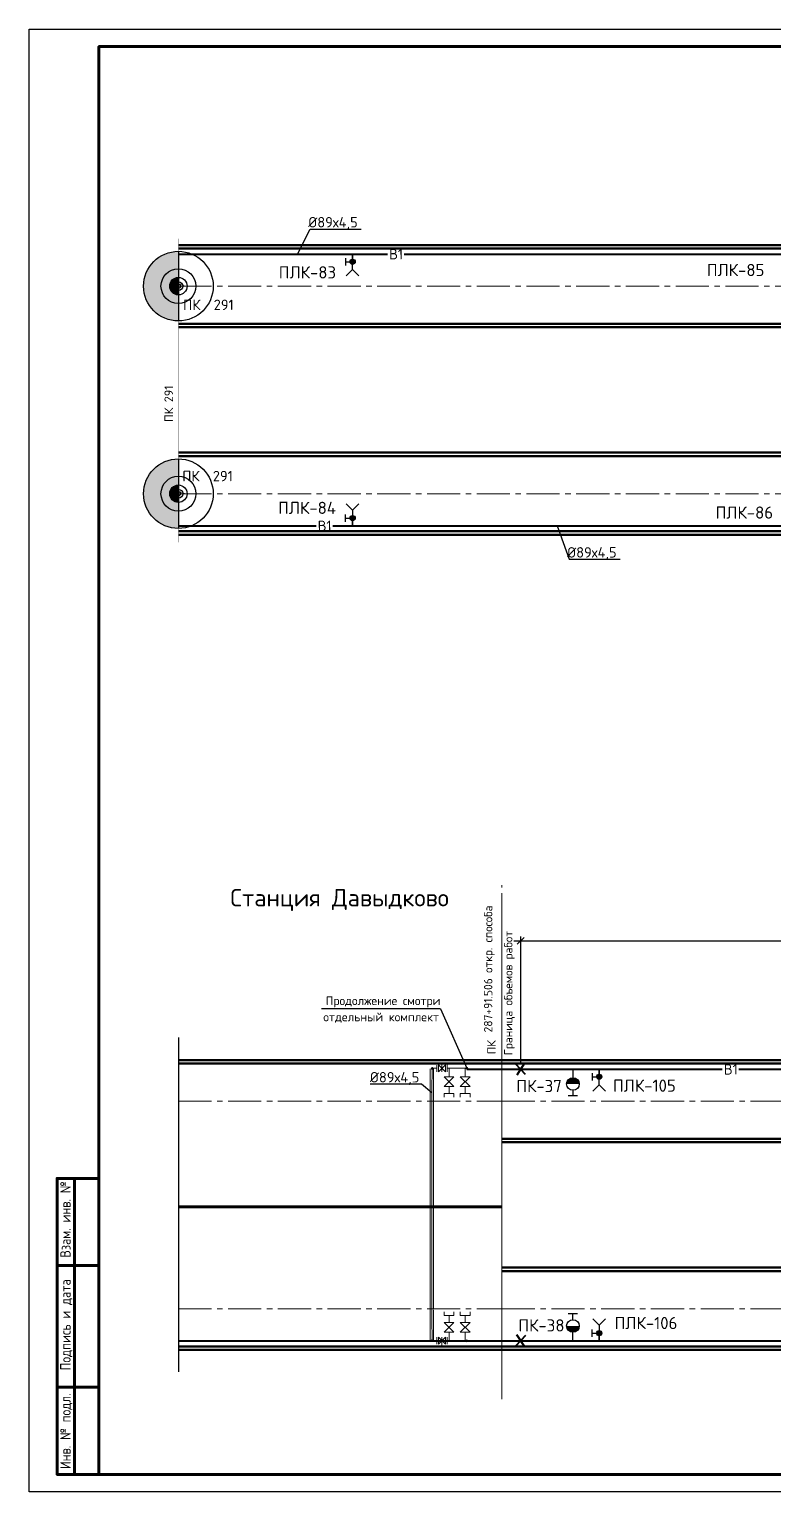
# Paper-space layout 'л2-л8' of a CAD drawing. Header units: millimetres. Extents: x 10032 to 18918, y -3051 to 627.
# Drawn here: x 10041.8 to 10255.7, y -2094.3 to -1674.3 of the extents above; entities that cross this region are included whole.
import ezdxf
from ezdxf.enums import TextEntityAlignment as Align

# ---------------------------------------------------------------- set-up
doc = ezdxf.new("R2010")
doc.units = ezdxf.units.MM
doc.header["$LTSCALE"] = 0.5
for name, pattern in [('CENTER', [2, 1.25, -0.25, 0.25, -0.25]), ('CENTER2', [28.575, 19.05, -3.175, 3.175, -3.175]), ('Геоподоснова$0$12_5020Ж$0${ Cable   Tele }', [0])]:
    doc.linetypes.add(name, pattern=pattern)
for name, color, linetype in [('0 @ 1', 7, 'Continuous'), ('1_NADPIS', 7, 'Continuous'), ('FORMAT', 7, 'Continuous'), ('NADPISI', 110, 'Continuous'), ('ВК_надписи', 7, 'Continuous'), ('ВК_сети', 4, 'Continuous'), ('ГТ_ПК', 2, 'Continuous'), ('ГТ_ПК @ 0.25', 2, 'Continuous'), ('ГТ_ПК @ 0.5', 2, 'Continuous'), ('ГТ_ПК @ 1', 2, 'Continuous'), ('ГТ_ПК @ 2', 2, 'Continuous'), ('ГТ_ПК @ 4', 2, 'Continuous')]:
    doc.layers.add(name, color=color, linetype=linetype)
for name, color, linetype, lineweight in [('1_PK500', 5, 'Continuous', 35), ('3_Формат', 4, 'Continuous', 60), ('А_Дизайн', 16, 'Continuous', 20), ('А_Конструкции', 4, 'Continuous', 50), ('А_Текст', 255, 'Continuous', 20), ('АР_Оси', 242, 'CENTER2', 18), ('Сети ВК', 4, 'Continuous', 20)]:
    doc.layers.add(name, color=color, linetype=linetype, lineweight=lineweight)
doc.styles.add('RS-30-06', font='romans.shx', dxfattribs={"width": 0.6, "height": 3})
doc.styles.add('ММП', font='isocpeur.ttf', dxfattribs={"width": 0.9})
doc.styles.add('Стандарт ММП', font='isocpeur.ttf')
doc.dimstyles.new('M200$0', dxfattribs={"dimscale": 0, "dimtxt": 3, "dimasz": 2, "dimexe": 1.2, "dimexo": 1.5, "dimgap": 1.2, "dimtad": 1, "dimdec": 0, "dimlfac": 200, "dimrnd": 1, "dimzin": 0, "dimdsep": 46, "dimtxsty": 'RS-30-06', "dimblk1": 'OBLIQUE', "dimblk2": 'OBLIQUE', "dimsah": 1, "dimcen": 2.5, "dimdle": 2, "dimclrt": 9, "dimadec": 0, "dimazin": 0, "dimtfac": 1, "dimtdec": 0, "dimtmove": 2, "dimatfit": 3, "dimldrblk": 'OBLIQUE', "dimfxl": 1.2, "dimtolj": 1, "dimtzin": 0, "dimarcsym": 0})

# ---------------------------------------------------------------- blocks, each defined once
blk = doc.blocks.new('ПК')
at = {"layer": 'ГТ_ПК'}
blk.add_hatch(color=0, dxfattribs=at).paths.add_polyline_path([(0, -2.5, 0.414214), (2.5, 0, 0.414214), (0, 2.5)])
at = {"layer": 'ГТ_ПК', "color": 0}
blk.add_line((0, -2.5), (0, 2.5), dxfattribs=at)
blk.add_circle((0, 0), 2.5, dxfattribs=at)
blk = doc.blocks.new('*U501')
at = {"layer": 'ГТ_ПК @ 0.25', "extrusion": (9.32183e-09, 7.72587e-22, 1), "xscale": 0.2500000000000059, "yscale": 0.2500000000000053, "zscale": 0.2500000000000053, "rotation": 180}
blk.add_blockref('ПК', (10084.61, -1748.1, 0), dxfattribs=at)
at = {"layer": 'ГТ_ПК @ 0.5', "extrusion": (9.32183e-09, 7.72587e-22, 1), "xscale": 0.5000000000000185, "yscale": 0.5000000000000173, "zscale": 0.5000000000000173, "rotation": 180}
blk.add_blockref('ПК', (10084.61, -1748.1, 0), dxfattribs=at)
at = {"layer": 'ГТ_ПК @ 1', "extrusion": (9.32183e-09, 7.72587e-22, 1), "rotation": 179.9999999999641}
blk.add_blockref('ПК', (10084.61, -1748.1, 0), dxfattribs=at)
at = {"layer": 'ГТ_ПК @ 2', "extrusion": (9.32183e-09, 7.72587e-22, 1), "xscale": 2.000000000000074, "yscale": 2.000000000000069, "zscale": 2.000000000000069, "rotation": 180}
blk.add_blockref('ПК', (10084.61, -1748.1, 0), dxfattribs=at)
at = {"layer": 'ГТ_ПК @ 4', "extrusion": (9.32183e-09, 7.72587e-22, 1), "xscale": 4.000000000000095, "yscale": 4.000000000000085, "zscale": 4.000000000000085, "rotation": 180}
blk.add_blockref('ПК', (10084.61, -1748.1, 0), dxfattribs=at)
blk = doc.blocks.new('*U504')
at = {"layer": 'ГТ_ПК @ 0.25', "extrusion": (9.32183e-09, 7.72587e-22, 1), "xscale": 0.2500000000000059, "yscale": 0.2500000000000053, "zscale": 0.2500000000000053, "rotation": 180}
blk.add_blockref('ПК', (10084.61, -1807.7, 0), dxfattribs=at)
at = {"layer": 'ГТ_ПК @ 0.5', "extrusion": (9.32183e-09, 7.72587e-22, 1), "xscale": 0.5000000000000185, "yscale": 0.5000000000000173, "zscale": 0.5000000000000173, "rotation": 180}
blk.add_blockref('ПК', (10084.61, -1807.7, 0), dxfattribs=at)
at = {"layer": 'ГТ_ПК @ 1', "extrusion": (9.32183e-09, 7.72587e-22, 1), "rotation": 179.9999999999641}
blk.add_blockref('ПК', (10084.61, -1807.7, 0), dxfattribs=at)
at = {"layer": 'ГТ_ПК @ 2', "extrusion": (9.32183e-09, 7.72587e-22, 1), "xscale": 2.000000000000074, "yscale": 2.000000000000069, "zscale": 2.000000000000069, "rotation": 180}
blk.add_blockref('ПК', (10084.61, -1807.7, 0), dxfattribs=at)
at = {"layer": 'ГТ_ПК @ 4', "extrusion": (9.32183e-09, 7.72587e-22, 1), "xscale": 4.000000000000095, "yscale": 4.000000000000085, "zscale": 4.000000000000085, "rotation": 180}
blk.add_blockref('ПК', (10084.61, -1807.7, 0), dxfattribs=at)
blk = doc.blocks.new('A$C7E09144A')
at = {"layer": 'Сети ВК', "lineweight": 9}
h = blk.add_hatch(color=256, dxfattribs=at)
h.paths.add_polyline_path([(-20.04, -2.15, 0.414214), (-20.29, -2.4, 0.414214), (-20.04, -2.65)])
h.paths.add_polyline_path([(-20.04, -2.15), (-20.04, -2.65, 0.414214), (-19.79, -2.4, 0.414214)])
h = blk.add_hatch(color=256, dxfattribs=at)
h.paths.add_polyline_path([(-20.04, -80.79, -0.414214), (-20.29, -80.54, -0.414214), (-20.04, -80.29)])
h.paths.add_polyline_path([(-20.04, -80.79), (-20.04, -80.29, -0.414214), (-19.79, -80.54, -0.414214)])
at = {"layer": 'Defpoints', "color": 6, "ltscale": 0.125}
blk.add_line((-92.9, 6.51), (-92.9, -89.49), dxfattribs=at)
at = {"layer": 'Defpoints', "color": 6, "linetype": 'Continuous', "lineweight": 140}
blk.add_line((-92.9, -42.1), (0, -42.1), dxfattribs=at)
at = {"layer": 'NADPISI', "color": 5, "linetype": 'Геоподоснова$0$12_5020Ж$0${ Cable   Tele }', "ltscale": 0.5}
for q in [(-51.81, 14.71, 0), (-10.04, -2.35, 0)]:
    blk.add_line((-17.57, 14.71, 0), q, dxfattribs=at)
at = {"layer": 'А_Конструкции'}
for p, q in [((-92.9, 0), (0, 0)), ((-92.9, -1), (0, -1)), ((-92.9, -82.2), (0, -82.2)), ((-92.9, -83.2), (0, -83.2))]:
    blk.add_line(p, q, dxfattribs=at)
at = {"layer": 'АР_Оси', "color": 7}
for p, q in [((0, -97.36), (0, 39.47)), ((-92.9, -11.8), (0, -11.8)), ((-92.9, -71.4), (0, -71.4))]:
    blk.add_line(p, q, dxfattribs=at)
at = {"layer": 'ВК_надписи'}
for p, q in [((-37.83, -6.84, 0), (-23.07, -6.84, 0)), ((-23.07, -6.84, 0), (-20.1, -9.33, 0))]:
    blk.add_line(p, q, dxfattribs=at)
at = {"layer": 'ВК_сети', "color": 2, "lineweight": 40, "ltscale": 0.5, "elevation": 0}
for points in [[(-10.08, -2.61), (0, -2.61)], [(-92.9, -80.59), (0, -80.59)]]:
    blk.add_lwpolyline(points, dxfattribs=at)
at = {"layer": 'ВК_сети', "color": 1, "lineweight": 9, "ltscale": 0.5}
for centre in [(-10.04, -2.31), (-10.04, -80.63, 0)]:
    blk.add_circle(centre, 0.3, dxfattribs=at)
at = {"layer": 'Сети ВК', "color": 5, "linetype": 'Continuous', "lineweight": 9, "ltscale": 0.3}
for p, q in [((-20.6, -71.75, 0), (-20.6, -2.49, 0)), ((-19.6, -71.4), (-19.6, -2.35, 0)), ((-18.7, -3.4, 0), (-18.7, -1.4, 0)), ((-16.2, -3.35, 0), (-18.2, -1.35, 0)), ((-16.2, -1.35, 0), (-18.2, -3.35, 0)), ((-18.2, -3.35, 0), (-18.2, -1.35, 0)), ((-17.2, -3.35, 0), (-17.2, -0.99, 0)), ((-16.2, -1.35, 0), (-16.2, -3.35, 0)), ((-15.7, -1.39, 0), (-15.7, -3.39, 0)), ((-16.54, -7.61, 0), (-13.74, -4.81, 0)), ((-13.74, -7.61, 0), (-16.54, -4.81, 0)), ((-16.54, -4.81, 0), (-13.74, -4.81, 0)), ((-13.74, -7.61, 0), (-16.54, -7.61, 0)), ((-11.91, -7.61, 0), (-9.11, -4.81, 0)), ((-9.11, -7.61, 0), (-11.91, -4.81, 0)), ((-11.91, -4.81, 0), (-9.11, -4.81, 0)), ((-9.11, -7.61, 0), (-11.91, -7.61, 0)), ((-13.74, -9.61, 0), (-16.54, -9.61, 0)), ((-16.54, -9.61, 0), (-16.54, -10.61, 0)), ((-13.74, -9.61, 0), (-13.74, -10.61, 0)), ((-9.11, -9.61, 0), (-11.91, -9.61, 0)), ((-11.91, -9.61, 0), (-11.91, -10.61, 0)), ((-9.11, -9.61, 0), (-9.11, -10.61, 0)), ((-20.6, -71.75, 0), (-20.6, -80.45, 0)), ((-19.6, -71.75, 0), (-19.6, -80.59, 0)), ((-16.54, -73.33, 0), (-16.54, -72.33, 0)), ((-13.74, -73.33, 0), (-16.54, -73.33, 0)), ((-16.54, -75.33, 0), (-13.74, -78.13, 0)), ((-13.74, -75.33, 0), (-16.54, -78.13, 0)), ((-13.74, -75.33, 0), (-16.54, -75.33, 0)), ((-13.74, -73.33, 0), (-13.74, -72.33, 0)), ((-11.91, -73.33, 0), (-11.91, -72.33, 0)), ((-9.11, -73.33, 0), (-11.91, -73.33, 0)), ((-11.91, -75.33, 0), (-9.11, -78.13, 0)), ((-9.11, -75.33, 0), (-11.91, -78.13, 0)), ((-9.11, -75.33, 0), (-11.91, -75.33, 0)), ((-9.11, -73.33, 0), (-9.11, -72.33, 0)), ((-18.7, -79.54, 0), (-18.7, -81.54, 0)), ((-16.2, -79.59, 0), (-18.2, -81.59, 0)), ((-16.2, -81.59, 0), (-18.2, -79.59, 0)), ((-18.2, -79.59, 0), (-18.2, -81.59, 0)), ((-17.2, -79.59, 0), (-17.2, -81.95, 0)), ((-16.54, -78.13, 0), (-13.74, -78.13, 0)), ((-16.2, -81.59, 0), (-16.2, -79.59, 0)), ((-15.7, -81.55, 0), (-15.7, -79.55, 0)), ((-11.91, -78.13, 0), (-9.11, -78.13, 0))]:
    blk.add_line(p, q, dxfattribs=at)
at = {"layer": 'Сети ВК', "lineweight": 9}
for p, q in [((-20.1, -2.35, 0), (-18.7, -2.35, 0)), ((-20.04, -2.4, 0), (-20.1, -8.71, 0)), ((-15.76, -2.35, 0), (-10.04, -2.35, 0)), ((-15.14, -2.35, 0), (-15.14, -4.81, 0)), ((-10.51, -2.35, 0), (-10.51, -4.81, 0)), ((-15.14, -7.61, 0), (-15.14, -9.61, 0)), ((-10.51, -7.61, 0), (-10.51, -9.61, 0)), ((-20.1, -8.71, 0), (-20.1, -71.75, 0)), ((-20.1, -74.23, 0), (-20.1, -71.75, 0)), ((-20.04, -80.54, 0), (-20.1, -74.23, 0)), ((-15.14, -75.33, 0), (-15.14, -73.33, 0)), ((-10.51, -75.33, 0), (-10.51, -73.33, 0)), ((-15.14, -80.59, 0), (-15.14, -78.13, 0)), ((-10.51, -80.59, 0), (-10.51, -78.13, 0)), ((-20.1, -80.59, 0), (-18.7, -80.59, 0)), ((-15.76, -80.59, 0), (-10.04, -80.59, 0))]:
    blk.add_line(p, q, dxfattribs=at)
for centre in [(-20.04, -2.4, 0), (-20.04, -80.54, 0)]:
    blk.add_circle(centre, 0.25, dxfattribs=at)
at = {"layer": '3_Формат', "color": 0, "lineweight": 50, "style": 'Стандарт ММП'}
blk.add_text('Станция Давыдково', height=5, dxfattribs=at).set_placement((-77.97, 44.15, 0))
at = {"layer": 'NADPISI', "color": 5, "linetype": 'CENTER', "ltscale": 0.5, "style": 'Стандарт ММП'}
for s, p in [('Продолжение смотри', (-50.57, 15.81, 0)), ('отдельный комплект', (-51.26, 11.14, 0))]:
    blk.add_text(s, height=2.5, dxfattribs=at).set_placement(p)
at = {"layer": 'А_Текст', "color": 0, "linetype": 'Continuous', "lineweight": 30, "style": 'Стандарт ММП'}
for s, p in [('287+91.506 откр. способа', (-2.71, 7.95, 0)), ('Граница объемов работ', (3.07, 1.4)), ('ПК ', (-1.76, 1.71, 0))]:
    blk.add_text(s, height=2.4, rotation=90, dxfattribs=at).set_placement(p)
at = {"layer": 'ВК_надписи', "style": 'Стандарт ММП'}
blk.add_text('%%C89х4,5', height=3, dxfattribs=at).set_placement((-37.89, -6.42, 0))
blk = doc.blocks.new('*U441')
at = {"layer": 'FORMAT', "color": 7, "lineweight": 25}
blk.add_lwpolyline([(0, 0), (0, 420), (2080, 420), (2080, 0), (0, 0)], dxfattribs=at)
at = {"layer": 'FORMAT', "color": 7, "lineweight": 60}
for points in [[(20, 5), (20, 415), (2075, 415), (2075, 5), (20, 5)], [(20, 5), (8, 5), (8, 90), (20, 90)], [(13, 5), (13, 90)], [(8, 65), (20, 65)], [(8, 30), (20, 30)]]:
    blk.add_lwpolyline(points, dxfattribs=at)
at = {"layer": 'FORMAT', "color": 7, "style": 'ММП', "width": 0.85}
for s, p in [('Взам. инв. №', (11.9, 67.22)), ('Подпись и дата', (11.9, 34.83))]:
    blk.add_text(s, height=3, rotation=90, dxfattribs=at).set_placement(p)
blk.add_text('Инв. № подл.', height=3, rotation=90, dxfattribs=at).set_placement((11.9, 17.38), align=Align.CENTER)
blk = doc.blocks.new('_Oblique')
at = {"linetype": 'ByBlock', "lineweight": 30}
blk.add_line((-0.5, -0.5), (0.5, 0.5), dxfattribs=at)
blk = doc.blocks.new('*D142')
at = {"layer": 'Defpoints', "color": 0, "lineweight": -2}
for p, q in [((10180.95, -1936.11), (10684.95, -1936.11)), ((10182.95, -1971.48), (10182.95, -1934.91)), ((10682.95, -1971.68), (10682.95, -1934.91))]:
    blk.add_line(p, q, dxfattribs=at)
at = {"layer": 'Defpoints', "color": 0, "linetype": 'Continuous', "lineweight": 30}
for p in [(10682.95, -1936.11), (10182.95, -1972.98, 0), (10682.95, -1973.18, 0)]:
    blk.add_point(p, dxfattribs=at)
at = {"layer": 'Defpoints', "color": 0, "linetype": 'Continuous', "lineweight": -2, "xscale": 2, "yscale": 2, "zscale": 2, "rotation": 180}
blk.add_blockref('_Oblique', (10182.95, -1936.11), dxfattribs=at)
at = {"layer": 'Defpoints', "color": 0, "linetype": 'Continuous', "lineweight": -2, "xscale": 2, "yscale": 2, "zscale": 2}
blk.add_blockref('_Oblique', (10682.95, -1936.11), dxfattribs=at)
at = {"layer": 'Defpoints', "color": 9, "linetype": 'Continuous', "lineweight": 30, "insert": (10432.95, -1933.41), "char_height": 3, "attachment_point": 5, "style": 'RS-30-06'}
blk.add_mtext('\\A1;100000', dxfattribs=at)

psp = doc.layouts.new('л2-л8')

# ---------------------------------------------------------------- hatches: boundary and pattern name
at = {"layer": 'ВК_сети', "ltscale": 0.5}
h = psp.add_hatch(color=5, dxfattribs=at)
h.paths.add_polyline_path([(10135.419, -1741.0925, 0.41421356), (10134.669, -1740.3425), (10134.669, -1741.0925)])
h.paths.add_polyline_path([(10135.419, -1741.0925), (10134.669, -1741.0925), (10134.669, -1741.8425, 0.41421356)])
h.paths.add_polyline_path([(10134.669, -1741.0925), (10134.669, -1740.3425, 0.58408052), (10134.0272, -1741.4805)])
h.paths.add_polyline_path([(10134.669, -1741.8425), (10134.669, -1741.0925), (10134.0272, -1741.4805, 0.26256208)])
h = psp.add_hatch(color=5, dxfattribs=at)
h.paths.add_polyline_path([(10135.419, -1741.0925, 0.41421356), (10134.669, -1740.3425), (10134.669, -1741.0925)])
h.paths.add_polyline_path([(10135.419, -1741.0925), (10134.669, -1741.0925), (10134.669, -1741.8425, 0.41421356)])
h.paths.add_polyline_path([(10134.669, -1741.0925), (10134.669, -1740.3425, 0.58408052), (10134.0272, -1741.4805)])
h.paths.add_polyline_path([(10134.669, -1741.8425), (10134.669, -1741.0925), (10134.0272, -1741.4805, 0.26256208)])
h = psp.add_hatch(color=5, dxfattribs=at)
h.paths.add_polyline_path([(10135.419, -1814.7157, -0.41421356), (10134.669, -1815.4657), (10134.669, -1814.7157)])
h.paths.add_polyline_path([(10135.419, -1814.7157), (10134.669, -1814.7157), (10134.669, -1813.9657, -0.41421356)])
h.paths.add_polyline_path([(10134.669, -1814.7157), (10134.669, -1815.4657, -0.58408052), (10134.0272, -1814.3277)])
h.paths.add_polyline_path([(10134.669, -1813.9657), (10134.669, -1814.7157), (10134.0272, -1814.3277, -0.26256208)])
h = psp.add_hatch(color=5, dxfattribs=at)
h.paths.add_polyline_path([(10135.419, -1814.7158, -0.41421356), (10134.669, -1815.4658), (10134.669, -1814.7158)])
h.paths.add_polyline_path([(10135.419, -1814.7158), (10134.669, -1814.7158), (10134.669, -1813.9658, -0.41421356)])
h.paths.add_polyline_path([(10134.669, -1814.7158), (10134.669, -1815.4658, -0.58408052), (10134.0272, -1814.3278)])
h.paths.add_polyline_path([(10134.669, -1813.9658), (10134.669, -1814.7158), (10134.0272, -1814.3278, -0.26256208)])
h = psp.add_hatch(color=1, dxfattribs=at)
h.paths.add_polyline_path([(10196.1519, -1977.2167), (10199.7519, -1977.2167, 0.09159777), (10199.6331, -1976.5736), (10196.2707, -1976.5736, 0.09159777)])
h.paths.add_polyline_path([(10196.2707, -1976.5736), (10199.6331, -1976.5736, 0.68812614)])
h = psp.add_hatch(color=5, dxfattribs=at)
h.paths.add_polyline_path([(10206.2635, -1975.1578, 0.41421356), (10205.5135, -1974.4078), (10205.5135, -1975.1578)])
h.paths.add_polyline_path([(10206.2635, -1975.1578), (10205.5135, -1975.1578), (10205.5135, -1975.9078, 0.41421356)])
h.paths.add_polyline_path([(10205.5135, -1975.1578), (10205.5135, -1974.4078, 0.58408052), (10204.8717, -1975.5458)])
h.paths.add_polyline_path([(10205.5135, -1975.9078), (10205.5135, -1975.1578), (10204.8717, -1975.5458, 0.26256208)])
h = psp.add_hatch(color=1, dxfattribs=at)
h.paths.add_polyline_path([(10196.1519, -2046.7221), (10199.7519, -2046.7221, -0.09159777), (10199.6331, -2047.3652), (10196.2707, -2047.3652, -0.09159777)])
h.paths.add_polyline_path([(10196.2707, -2047.3652), (10199.6331, -2047.3652, -0.68812614)])
h = psp.add_hatch(color=1, dxfattribs=at)
h.paths.add_polyline_path([(10196.1519, -2046.7221), (10199.7519, -2046.7221, -0.09159777), (10199.6331, -2047.3652), (10196.2707, -2047.3652, -0.09159777)])
h.paths.add_polyline_path([(10196.2707, -2047.3652), (10199.6331, -2047.3652, -0.68812614)])
h = psp.add_hatch(color=5, dxfattribs=at)
h.paths.add_polyline_path([(10206.2635, -2048.781, -0.41421356), (10205.5135, -2049.531), (10205.5135, -2048.781)])
h.paths.add_polyline_path([(10206.2635, -2048.781), (10205.5135, -2048.781), (10205.5135, -2048.031, -0.41421356)])
h.paths.add_polyline_path([(10205.5135, -2048.781), (10205.5135, -2049.531, -0.58408052), (10204.8717, -2048.393)])
h.paths.add_polyline_path([(10205.5135, -2048.031), (10205.5135, -2048.781), (10204.8717, -2048.393, -0.26256208)])

# ---------------------------------------------------------------- linework, layer by layer
at = {"layer": 'А_Дизайн', "ltscale": 0.125, "const_width": 0.12}
for points in [[(10084.6074, -1774.018), (10084.6074, -1748.6166), (10082.8034, -1748.0226), (10086.4755, -1748.0201), (10084.6074, -1747.351), (10084.6074, -1734.4785)], [(10084.6074, -1821.6259), (10084.6074, -1808.2166), (10082.8034, -1807.6226), (10086.4755, -1807.6201), (10084.6074, -1806.951), (10084.6074, -1774.018)]]:
    psp.add_lwpolyline(points, dxfattribs=at)
at = {"layer": 'А_Конструкции'}
for p, q in [((10084.6074, -1736.3041), (11413.6831, -1736.3041)), ((10084.6074, -1737.3041), (11413.6831, -1737.3041)), ((10084.6074, -1758.9041), (11413.6831, -1758.9041)), ((10084.6074, -1759.9041), (11413.6831, -1759.9041)), ((10084.6074, -1795.9041), (11413.6831, -1795.9041)), ((10084.6074, -1796.9041), (11413.6831, -1796.9041)), ((10084.6074, -1818.5041), (11413.6831, -1818.5041)), ((10084.6074, -1819.5041), (11413.6831, -1819.5041)), ((10177.5119, -1970.3694), (10534.5883, -1970.3694)), ((10177.5119, -1971.3694), (10534.5883, -1971.3694)), ((10177.5119, -1992.9694), (10534.5883, -1992.9694)), ((10177.5119, -1993.9694), (10534.5883, -1993.9694)), ((10177.5119, -2029.9694), (10534.5883, -2029.9694)), ((10177.5119, -2030.9694), (10534.5883, -2030.9694)), ((10177.5119, -2052.5694), (10534.5883, -2052.5694)), ((10177.5119, -2053.5694), (10534.5883, -2053.5694))]:
    psp.add_line(p, q, dxfattribs=at)
at = {"layer": 'АР_Оси', "color": 7}
for p, q in [((10084.6074, -1748.1041), (11627.0774, -1748.1041)), ((10084.6074, -1807.7041), (11412.1266, -1807.7041)), ((10177.5119, -2060.4933), (10177.5119, -1920.1695)), ((10177.5119, -1982.1694), (10533.0318, -1982.1694)), ((10177.5119, -2041.7694), (10533.0318, -2041.7694))]:
    psp.add_line(p, q, dxfattribs=at)
at = {"layer": 'ВК_надписи'}
for p, q in [((10118.8161, -1738.9126, 0), (10122.4758, -1731.7149, 0)), ((10122.4758, -1731.7149, 0), (10137.1153, -1731.7149, 0)), ((10193.4016, -1816.8957, 0), (10196.8539, -1826.5268, 0)), ((10196.8539, -1826.5268, 0), (10211.4933, -1826.5268, 0))]:
    psp.add_line(p, q, dxfattribs=at)
at = {"layer": 'ВК_сети', "color": 5, "ltscale": 0.5}
for p, q in [((10132.6394, -1740.0609, 0), (10132.6394, -1742.1227, 0)), ((10132.6394, -1740.0609, 0), (10132.6394, -1742.1227, 0)), ((10132.6394, -1741.0918, 0), (10134.669, -1741.0918, 0)), ((10132.6394, -1741.0918, 0), (10134.669, -1741.0918, 0)), ((10134.6074, -1743.3513, 0), (10134.6074, -1738.9126, 0)), ((10134.6074, -1743.3513, 0), (10134.6074, -1738.9126, 0)), ((10134.6074, -1743.3513, 0), (10132.7832, -1745.1755, 0)), ((10134.6074, -1743.3513, 0), (10132.7832, -1745.1755, 0)), ((10134.6074, -1743.3513, 0), (10136.4316, -1745.1755, 0)), ((10134.6074, -1743.3513, 0), (10136.4316, -1745.1755, 0)), ((10132.6394, -1815.7474, 0), (10132.6394, -1813.6856, 0)), ((10132.6394, -1815.7474, 0), (10132.6394, -1813.6856, 0)), ((10134.6074, -1812.457, 0), (10132.7832, -1810.6328, 0)), ((10134.6074, -1812.4569, 0), (10132.7832, -1810.6328, 0)), ((10134.6074, -1812.457, 0), (10136.4316, -1810.6328, 0)), ((10134.6074, -1812.4569, 0), (10136.4316, -1810.6328, 0)), ((10134.6074, -1812.4569, 0), (10134.6074, -1816.8957, 0)), ((10134.6074, -1812.457, 0), (10134.6074, -1816.8957, 0)), ((10132.6394, -1814.7165, 0), (10134.669, -1814.7165, 0)), ((10132.6394, -1814.7165, 0), (10134.669, -1814.7165, 0)), ((10205.4519, -1977.4166, 0), (10205.4519, -1972.9779, 0)), ((10203.4839, -1974.1262, 0), (10203.4839, -1976.188, 0)), ((10203.4839, -1975.1571, 0), (10205.5135, -1975.1571, 0)), ((10205.4519, -1977.4166, 0), (10203.6277, -1979.2408, 0)), ((10205.4519, -1977.4166, 0), (10207.2761, -1979.2408, 0)), ((10205.4519, -2046.5222, 0), (10203.6277, -2044.6981, 0)), ((10205.4519, -2046.5222, 0), (10207.2761, -2044.6981, 0)), ((10203.4839, -2049.8127, 0), (10203.4839, -2047.7509, 0)), ((10203.4839, -2048.7818, 0), (10205.5135, -2048.7818, 0)), ((10205.4519, -2046.5222, 0), (10205.4519, -2050.961, 0))]:
    psp.add_line(p, q, dxfattribs=at)
at = {"layer": 'ВК_сети', "color": 5, "lineweight": 30, "ltscale": 0.5, "extrusion": (-3.27269e-07, 1.1423e-06, 1)}
psp.add_line((10134.6074, -1738.9126, 0), (10134.6074, -1741.8675, 0), dxfattribs=at)
psp.add_line((10134.6074, -1738.9126, 0), (10134.6074, -1741.8675, 0), dxfattribs=at)
at = {"layer": 'ВК_сети', "color": 5, "lineweight": 30, "ltscale": 0.5, "extrusion": (-3.27269e-07, -1.1423e-06, 1)}
psp.add_line((10134.6074, -1816.8957, 0), (10134.6074, -1813.9408, 0), dxfattribs=at)
psp.add_line((10134.6074, -1816.8957, 0), (10134.6074, -1813.9408, 0), dxfattribs=at)
at = {"layer": 'ВК_сети', "color": 5, "lineweight": 40, "ltscale": 0.5}
for p, q in [((10184.33, -1974.4736, 0), (10181.5738, -1971.4821, 0)), ((10184.0855, -1971.2892, 0), (10181.8183, -1974.6665, 0)), ((10184.33, -2049.4652, 0), (10181.5738, -2052.4568, 0)), ((10184.0855, -2052.6497, 0), (10181.8183, -2049.2724, 0))]:
    psp.add_line(p, q, dxfattribs=at)
at = {"layer": 'ВК_сети', "color": 1, "ltscale": 0.5}
for p, q in [((10197.9519, -1972.9779, 0), (10197.9519, -1975.4167, 0)), ((10199.2938, -1980.6697, 0), (10196.61, -1980.6697, 0)), ((10197.9519, -1979.0167, 0), (10197.9519, -1980.6697, 0)), ((10199.2938, -2043.2691, 0), (10196.61, -2043.2691, 0)), ((10199.2938, -2043.2691, 0), (10196.61, -2043.2691, 0)), ((10197.9519, -2044.9221, 0), (10197.9519, -2043.2691, 0)), ((10197.9519, -2044.9221, 0), (10197.9519, -2043.2691, 0)), ((10197.9519, -2050.961, 0), (10197.9519, -2048.5221, 0))]:
    psp.add_line(p, q, dxfattribs=at)
at = {"layer": 'ВК_сети', "color": 1, "lineweight": 30, "ltscale": 0.5, "extrusion": (-3.27269e-07, 1.1423e-06, 1)}
psp.add_line((10205.4519, -1972.9779, 0), (10205.4519, -1975.9328, 0), dxfattribs=at)
at = {"layer": 'ВК_сети', "color": 1, "lineweight": 30, "ltscale": 0.5}
for p, q in [((10197.9519, -2047.9995, -0.0001), (10197.4345, -2047.9957, -0.0001)), ((10197.9519, -2047.9995, -0.0001), (10197.4345, -2047.9957, -0.0001)), ((10197.9489, -2048.4015, -0.0001), (10197.9519, -2047.9995, -0.0001)), ((10197.9489, -2048.4015, -0.0001), (10197.9519, -2047.9995, -0.0001)), ((10197.9519, -2047.9995, -0.0001), (10198.4693, -2048.0033, -0.0001)), ((10197.9519, -2047.9995, -0.0001), (10198.4693, -2048.0033, -0.0001))]:
    psp.add_line(p, q, dxfattribs=at)
at = {"layer": 'ВК_сети', "color": 1, "lineweight": 30, "ltscale": 0.5, "extrusion": (-3.27269e-07, -1.1423e-06, 1)}
psp.add_line((10205.4519, -2050.961, 0), (10205.4519, -2048.0061, 0), dxfattribs=at)
at = {"layer": 'ВК_сети', "color": 2, "lineweight": 40, "ltscale": 0.5, "elevation": 0}
for points in [[(10084.6074, -1738.9126), (10144.6961, -1738.9126)], [(10149.4964, -1738.9126), (10274.2656, -1738.9126)], [(10084.6074, -1816.8957), (10124.1739, -1816.8957)], [(10128.9741, -1816.8957), (10319.0744, -1816.8957)], [(10177.5119, -1972.9779), (10240.8589, -1972.9779)], [(10245.6592, -1972.9779), (10456.5087, -1972.9779)], [(10177.5119, -2050.961), (10285.0879, -2050.961)]]:
    psp.add_lwpolyline(points, dxfattribs=at)
at = {"layer": 'ВК_сети', "color": 5, "ltscale": 0.5}
for centre in [(10134.669, -1741.0925, 0), (10134.669, -1741.0925, 0), (10134.669, -1814.7157, 0), (10134.669, -1814.7158, 0), (10205.5135, -1975.1578, 0), (10205.5135, -2048.781, 0)]:
    psp.add_circle(centre, 0.75, dxfattribs=at)
at = {"layer": 'ВК_сети', "color": 1, "ltscale": 0.5}
for centre in [(10197.9519, -1977.2167, 0), (10197.9519, -2046.7221, 0), (10197.9519, -2046.7221, 0)]:
    psp.add_circle(centre, 1.8, dxfattribs=at)

# ---------------------------------------------------------------- block references
at = {"layer": '0 @ 1', "ltscale": 0.5}
psp.add_blockref('*U441', (10041.7584, -2094.3225), dxfattribs=at)
at = {"layer": 'Defpoints', "color": 6, "linetype": 'Continuous', "lineweight": 140}
psp.add_blockref('A$C7E09144A', (10177.5119, -1970.3694), dxfattribs=at)
at = {"layer": 'ГТ_ПК', "color": 6, "linetype": 'Continuous', "lineweight": 120}
for name in ['*U501', '*U504']:
    psp.add_blockref(name, (0, 0), dxfattribs=at)

# ---------------------------------------------------------------- texts
at = {"layer": '1_NADPIS', "linetype": 'Continuous', "style": 'Стандарт ММП'}
for s, p in [('ПЛК-83', (10113.4393, -1745.89, 0)), ('ПЛК-85', (10236.4104, -1745.2205, 0)), ('ПЛК-84', (10113.2558, -1813.5201, 0)), ('ПЛК-86', (10238.9305, -1814.8753, 0)), ('ПЛК-105', (10209.4525, -1979.4447, 0)), ('ПЛК-106', (10209.9206, -2047.6193, 0))]:
    psp.add_text(s, height=3.5, rotation=360, dxfattribs=at).set_placement(p)
at = {"layer": '1_NADPIS', "linetype": 'Continuous', "lineweight": 30, "style": 'Стандарт ММП'}
psp.add_text('ПК 291', height=2.5, rotation=90, dxfattribs=at).set_placement((10083.1008, -1787.1337, 0))
at = {"layer": '1_NADPIS', "color": 1, "linetype": 'Continuous', "style": 'Стандарт ММП'}
for s, p in [('ПК-37', (10181.6827, -1979.5659, 0)), ('ПК-38', (10182.267, -2048.2989, 0))]:
    psp.add_text(s, height=3.5, rotation=360, dxfattribs=at).set_placement(p)
at = {"layer": '1_PK500', "style": 'Стандарт ММП'}
for p in [(10145.1611, -1740.4304), (10124.6393, -1818.4587), (10241.3243, -1974.5408)]:
    psp.add_text('В1', height=3, rotation=0.560426, dxfattribs=at).set_placement(p)
at = {"layer": 'ВК_надписи', "lineweight": 30, "ltscale": 0.5, "style": 'Стандарт ММП'}
for p in [(10121.9149, -1731.2437, 0), (10196.293, -1826.0556, 0)]:
    psp.add_text('%%C89х4,5', height=3, dxfattribs=at).set_placement(p)
at = {"layer": 'ВК_надписи', "char_height": 3, "attachment_point": 8, "style": 'Стандарт ММП'}
for insert in [(10093.2402, -1754.9783), (10092.9879, -1804.1493)]:
    psp.add_mtext('ПК  291', dxfattribs=dict(at, insert=insert))

# ---------------------------------------------------------------- dimensions: what is measured, and where the dimension line sits
at = {"layer": 'Defpoints', "color": 7, "linetype": 'Continuous', "lineweight": 30}
dim = psp.add_linear_dim(base=(10682.9519, -1936.1096), p1=(10182.9519, -1972.9779, 0), p2=(10682.9519, -1973.1778, 0), dimstyle='M200$0', override={"dimscale": 1, "dimarcsym": 1}, dxfattribs=at)
dim.commit()
dim.dimension.update_dxf_attribs({"geometry": '*D142', "text_midpoint": (10432.9519, -1933.4096)})

doc.saveas('drawing.dxf')
